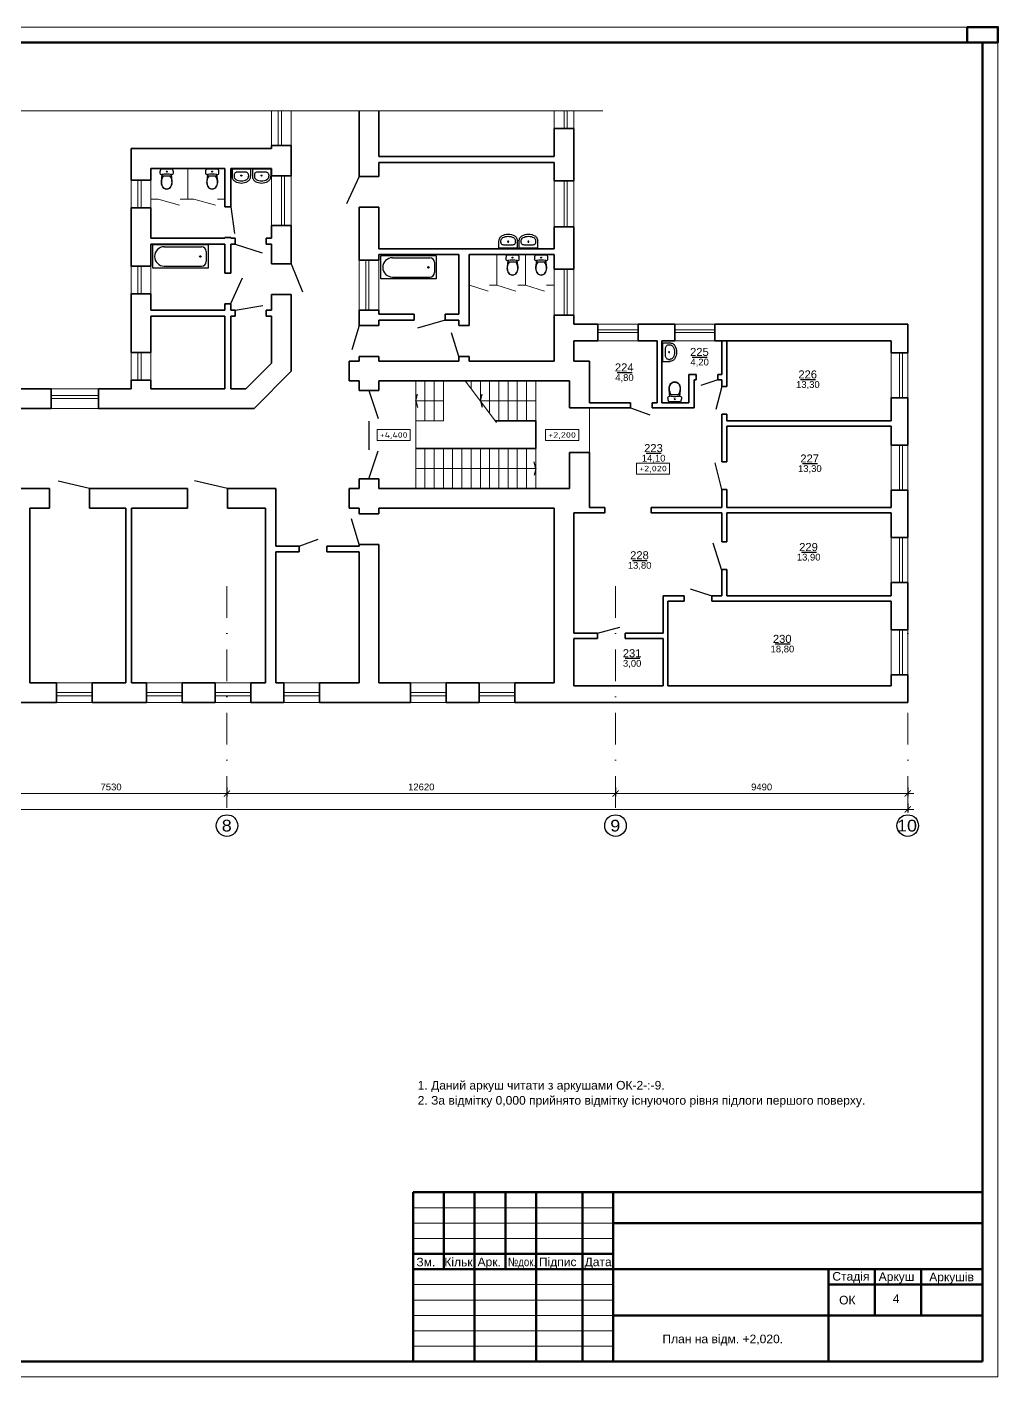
# Model space of a CAD drawing. Header units: millimetres. Extents: x 752233 to 2620908, y -654617 to -58944.
# Drawn here: x 1273460 to 1304997, y -270795 to -226943 of the extents above; entities that cross this region are included whole.
import ezdxf
from ezdxf.enums import TextEntityAlignment as Align

# ---------------------------------------------------------------- set-up
doc = ezdxf.new("R2010")
doc.units = ezdxf.units.MM
doc.header["$LTSCALE"] = 90
doc.linetypes.add('DASHDOT', pattern=[25.4, 12.7, -6.35, 0, -6.35])
doc.linetypes.add('Wipeout_Contour', pattern=[1000000.0, 0, -1000000.0])
doc.layers.get('0').update_dxf_attribs({"lineweight": 15})
doc.layers.get('DefPoints').update_dxf_attribs({"color": 255, "lineweight": 9})
doc.layers.add('Shutters', color=7, linetype='Continuous')
doc.styles.add('style2', font='ARIAL.TTF')
doc.styles.add('txt200', font='txt.shx', dxfattribs={"width": 0.9, "height": 200})
doc.dimstyles.new('ARKO_TICK_EXTLINES', dxfattribs={"dimscale": 100, "dimtxt": 2.2, "dimasz": 2, "dimexe": 1, "dimexo": 1, "dimgap": 1, "dimtad": 1, "dimdec": 0, "dimzin": 0, "dimtxsty": 'style2', "dimblk": 'ARCHTICK', "dimcen": 2, "dimdle": 2, "dimclrd": 5, "dimadec": 0, "dimazin": 0, "dimtfac": 1, "dimtdec": 0, "dimtix": 1, "dimtmove": 0, "dimatfit": 0, "dimfxl": 0, "dimtolj": 1, "dimtzin": 0, "dimlwd": 20, "dimarcsym": 0})

# ---------------------------------------------------------------- blocks, each defined once
blk = doc.blocks.new('A$C0C1168F7')
at = {"color": 254, "linetype": 'Wipeout_Contour', "ltscale": 5960.404581}
blk.add_wipeout([(0, 450), (0, 221), (3, 187), (11, 155), (26, 124), (44, 97), (68, 73), (95, 54), (160, 24), (229, 6), (300, 0), (371, 6), (440, 24), (505, 54), (532, 73), (556, 97), (574, 124), (589, 155), (597, 187), (600, 221), (600, 450)], dxfattribs=at).dxf.layer = 'Shutters'
at = {"layer": 'Shutters', "color": 133, "linetype": 'Continuous'}
for p, q in [((0, 450), (0, 221)), ((600, 450), (0, 450)), ((600, 450), (600, 221)), ((65, 267), (65, 221)), ((181, 358), (181, 358)), ((419, 358), (181, 358)), ((535, 267), (535, 221))]:
    blk.add_line(p, q, dxfattribs=at)
for points in [[(0, 221), (2, 196), (6, 171), (14, 147), (25, 124), (39, 103), (56, 84), (74, 68), (95, 54)], [(181, 358), (159, 356), (137, 351), (117, 342), (99, 331), (85, 317), (74, 302), (67, 284), (65, 267)], [(65, 221), (66, 205), (69, 189), (74, 173), (82, 159), (90, 146), (101, 134), (113, 123), (126, 114)], [(95, 54), (143, 31), (194, 14), (247, 3), (300, 0), (353, 3), (406, 14), (457, 31), (505, 54)], [(126, 114), (167, 94), (210, 80), (255, 71), (300, 68), (345, 71), (390, 80), (433, 94), (474, 114)], [(535, 267), (533, 284), (526, 302), (515, 317), (501, 331), (483, 342), (463, 351), (441, 356), (419, 358)], [(474, 114), (487, 123), (499, 134), (510, 146), (518, 159), (526, 173), (531, 189), (534, 205), (535, 221)], [(505, 54), (526, 68), (544, 84), (561, 103), (575, 124), (586, 147), (594, 171), (598, 196), (600, 221)]]:
    blk.add_lwpolyline(points, dxfattribs=at)
blk.add_circle((300, 243), 17.5, dxfattribs=at)
blk = doc.blocks.new('A$C5F3917FC')
at = {"color": 254, "linetype": 'Wipeout_Contour', "ltscale": 14728.445072}
blk.add_wipeout([(31, 650), (18, 619), (8, 587), (2, 554), (0, 520), (5, 498), (20, 479), (40, 469), (64, 469), (102, 475), (141, 480), (181, 483), (220, 484), (259, 483), (299, 480), (338, 475), (376, 469), (400, 469), (420, 479), (435, 498), (440, 520), (438, 554), (432, 587), (422, 619), (409, 650)], dxfattribs=at).dxf.layer = 'Shutters'
at = {"color": 254, "linetype": 'Wipeout_Contour', "ltscale": 9083.641401}
blk.add_wipeout([(98, 419), (342, 419), (363, 381), (380, 341), (392, 300), (399, 257), (376, 469), (338, 475), (299, 480), (259, 483), (220, 484), (181, 483), (141, 480), (102, 475), (64, 469), (41, 257), (48, 300), (60, 341), (77, 381)], dxfattribs=at).dxf.layer = 'Shutters'
at = {"layer": 'Shutters', "color": 133, "linetype": 'Continuous'}
blk.add_line((409, 650), (31, 650), dxfattribs=at)
at = {"color": 254, "linetype": 'Wipeout_Contour', "ltscale": 8188.801298}
blk.add_wipeout([(343, 54), (369, 92), (386, 132), (396, 173), (400, 215), (399, 257), (392, 301), (379, 344), (361, 385), (337, 427), (103, 427), (79, 385), (61, 344), (48, 301), (41, 257), (39, 215), (44, 173), (54, 132), (71, 92), (97, 54), (132, 25), (174, 6), (220, 0), (266, 6), (308, 25)], dxfattribs=at).dxf.layer = 'Shutters'
at = {"layer": 'Shutters', "color": 133, "linetype": 'Continuous'}
for p, q in [((2, 554), (0, 520)), ((0, 520), (5, 498)), ((8, 587), (2, 554)), ((5, 498), (20, 479)), ((18, 619), (8, 587)), ((31, 650), (18, 619)), ((20, 479), (40, 469)), ((40, 469), (64, 469)), ((64, 469), (41, 257)), ((399, 257), (376, 469)), ((376, 469), (400, 469)), ((400, 469), (420, 479)), ((422, 619), (409, 650)), ((420, 479), (435, 498)), ((432, 587), (422, 619)), ((438, 554), (432, 587)), ((435, 498), (440, 520)), ((440, 520), (438, 554)), ((41, 257), (39, 215)), ((39, 215), (44, 173)), ((48, 300), (41, 257)), ((44, 173), (54, 132)), ((49, 256), (47, 215)), ((47, 215), (52, 174)), ((60, 341), (48, 300)), ((56, 299), (49, 256)), ((52, 174), (62, 134)), ((54, 132), (70, 92)), ((68, 341), (56, 299)), ((77, 381), (60, 341)), ((62, 134), (78, 96)), ((86, 381), (68, 341)), ((70, 92), (97, 54)), ((98, 419), (77, 381)), ((78, 96), (102, 60)), ((107, 419), (86, 381)), ((97, 54), (132, 25)), ((342, 419), (98, 419)), ((102, 60), (136, 32)), ((132, 25), (174, 6)), ((136, 32), (176, 14)), ((174, 6), (220, 0)), ((176, 14), (220, 8)), ((220, 8), (264, 14)), ((220, 0), (266, 6)), ((264, 14), (304, 32)), ((266, 6), (308, 25)), ((304, 32), (338, 60)), ((308, 25), (343, 54)), ((354, 381), (333, 419)), ((338, 60), (362, 96)), ((363, 381), (342, 419)), ((343, 54), (370, 92)), ((371, 341), (354, 381)), ((362, 96), (378, 134)), ((380, 341), (363, 381)), ((370, 92), (386, 132)), ((384, 299), (371, 341)), ((378, 134), (388, 174)), ((392, 300), (380, 341)), ((391, 256), (384, 299)), ((386, 132), (396, 173)), ((388, 174), (393, 215)), ((393, 215), (391, 256)), ((399, 257), (392, 300)), ((396, 173), (401, 215)), ((401, 215), (399, 257))]:
    blk.add_line(p, q, dxfattribs=at)
blk.add_lwpolyline([(376, 469), (338, 475), (299, 480), (259, 483), (220, 484), (181, 483), (141, 480), (102, 475), (64, 469)], dxfattribs=at)
blk.add_circle((220, 567), 15, dxfattribs=at)
blk = doc.blocks.new('A$C003F1A73')
at = {"color": 254, "linetype": 'Wipeout_Contour', "ltscale": 4500.361208}
blk.add_wipeout([(0, 0), (1800, 0), (1800, 750), (0, 750)], dxfattribs=at).dxf.layer = 'Shutters'
at = {"layer": 'Shutters', "color": 133, "linetype": 'Continuous'}
for p, q in [((0, 0), (0, 750)), ((0, 750), (1800, 750)), ((60, 210), (60, 540)), ((1425, 690), (210, 690)), ((1800, 750), (1800, 0)), ((1425, 60), (210, 60)), ((0, 0), (1800, 0))]:
    blk.add_line(p, q, dxfattribs=at)
blk.add_circle((256, 375), 25, dxfattribs=at)
for centre, radius, start, end in [((210, 540), 150, 90, 180), ((1425, 375), 315, 270, 90), ((210, 210), 150, 180, 270)]:
    blk.add_arc(centre, radius, start, end, dxfattribs=at)
blk = doc.blocks.new('OTMET_P')
at = {"color": 0, "linetype": 'ByBlock'}
blk.add_lwpolyline([(-6, -2), (-6, 2), (6, 2), (6, -2)], close=True, dxfattribs=at)
at = {"color": 0, "linetype": 'ByBlock', "style": 'txt200', "width": 1.071429}
blk.add_attdef('OTMET', text='', height=2, dxfattribs=at).set_placement((-5, -1), (5, -1), align=Align.FIT)
blk = doc.blocks.new('_ArchTick')
at = {"color": 0, "linetype": 'ByBlock', "const_width": 0.15}
blk.add_lwpolyline([(-0.5, -0.5), (0.5, 0.5)], dxfattribs=at)
blk = doc.blocks.new('*D36')
at = {"color": 5, "lineweight": 20}
blk.add_line((1224705, -252361), (1302265, -252361), dxfattribs=at)
at = {"color": 0, "lineweight": -2}
for p, q in [((1224905, -252161), (1224905, -252461)), ((1302065, -252161), (1302065, -252461))]:
    blk.add_line(p, q, dxfattribs=at)
at = {"layer": 'DefPoints', "color": 0, "lineweight": 15}
for p in [(1224905, -249223), (1302065, -249223), (1302065, -252361)]:
    blk.add_point(p, dxfattribs=at)
at = {"color": 5, "lineweight": 20, "xscale": 200, "yscale": 200, "zscale": 200, "rotation": 180}
blk.add_blockref('_ArchTick', (1224905, -252361), dxfattribs=at)
at = {"color": 5, "lineweight": 20, "xscale": 200, "yscale": 200, "zscale": 200}
blk.add_blockref('_ArchTick', (1302065, -252361), dxfattribs=at)
at = {"color": 0, "lineweight": 15, "insert": (1263485, -252149), "char_height": 220, "attachment_point": 5, "style": 'style2'}
blk.add_mtext('\\A1;77160', dxfattribs=at)
blk = doc.blocks.new('*D42')
at = {"color": 0, "lineweight": -2}
for p, q in [((1292575, -251642), (1292575, -251942)), ((1302065, -251642), (1302065, -251942))]:
    blk.add_line(p, q, dxfattribs=at)
at = {"color": 5, "lineweight": 20}
blk.add_line((1302265, -251842), (1292375, -251842), dxfattribs=at)
at = {"layer": 'DefPoints', "color": 0, "lineweight": 15}
for p in [(1292575, -250079), (1302065, -250079), (1292575, -251842)]:
    blk.add_point(p, dxfattribs=at)
at = {"color": 5, "lineweight": 20, "xscale": 200, "yscale": 200, "zscale": 200, "rotation": 180}
blk.add_blockref('_ArchTick', (1292575, -251842), dxfattribs=at)
at = {"color": 5, "lineweight": 20, "xscale": 200, "yscale": 200, "zscale": 200}
blk.add_blockref('_ArchTick', (1302065, -251842), dxfattribs=at)
at = {"color": 0, "lineweight": 15, "insert": (1297320, -251630), "char_height": 220, "attachment_point": 5, "style": 'style2'}
blk.add_mtext('\\A1;9490', dxfattribs=at)
blk = doc.blocks.new('*D43')
at = {"color": 0, "lineweight": -2}
for p, q in [((1279955, -251642), (1279955, -251942)), ((1292575, -251642), (1292575, -251942))]:
    blk.add_line(p, q, dxfattribs=at)
at = {"color": 5, "lineweight": 20}
blk.add_line((1292775, -251842), (1279755, -251842), dxfattribs=at)
at = {"layer": 'DefPoints', "color": 0, "lineweight": 15}
for p in [(1279955, -250364), (1292575, -250079), (1279955, -251842)]:
    blk.add_point(p, dxfattribs=at)
at = {"color": 5, "lineweight": 20, "xscale": 200, "yscale": 200, "zscale": 200, "rotation": 180}
blk.add_blockref('_ArchTick', (1279955, -251842), dxfattribs=at)
at = {"color": 5, "lineweight": 20, "xscale": 200, "yscale": 200, "zscale": 200}
blk.add_blockref('_ArchTick', (1292575, -251842), dxfattribs=at)
at = {"color": 0, "lineweight": 15, "insert": (1286265, -251630), "char_height": 220, "attachment_point": 5, "style": 'style2'}
blk.add_mtext('\\A1;12620', dxfattribs=at)
blk = doc.blocks.new('*D44')
at = {"color": 0, "lineweight": -2}
for p, q in [((1272425, -251642), (1272425, -251942)), ((1279955, -251642), (1279955, -251942))]:
    blk.add_line(p, q, dxfattribs=at)
at = {"color": 5, "lineweight": 20}
blk.add_line((1280155, -251842), (1272225, -251842), dxfattribs=at)
at = {"layer": 'DefPoints', "color": 0, "lineweight": 15}
for p in [(1272425, -250364), (1279955, -250364), (1272425, -251842)]:
    blk.add_point(p, dxfattribs=at)
at = {"color": 5, "lineweight": 20, "xscale": 200, "yscale": 200, "zscale": 200, "rotation": 180}
blk.add_blockref('_ArchTick', (1272425, -251842), dxfattribs=at)
at = {"color": 5, "lineweight": 20, "xscale": 200, "yscale": 200, "zscale": 200}
blk.add_blockref('_ArchTick', (1279955, -251842), dxfattribs=at)
at = {"color": 0, "lineweight": 15, "insert": (1276190, -251630), "char_height": 220, "attachment_point": 5, "style": 'style2'}
blk.add_mtext('\\A1;7530', dxfattribs=at)

msp = doc.modelspace()

# ---------------------------------------------------------------- linework, layer by layer
at = {"color": 250, "linetype": 'ByBlock', "ltscale": 4}
for p, q in [((1304996.5, -226943.4), (1218641.2, -226943.4)), ((1304996.5, -270794.7), (1304996.5, -226943.4)), ((1218641.2, -270794.7), (1304996.5, -270794.7))]:
    msp.add_line(p, q, dxfattribs=at)
at = {"color": 7, "lineweight": 50}
for p, q in [((1220641.2, -227443.4), (1304496.5, -227443.4)), ((1304496.5, -270294.7), (1304496.5, -227443.4)), ((1304496.5, -264794.7), (1285996.5, -264794.7)), ((1285996.5, -264794.7), (1304496.5, -264794.7)), ((1285996.5, -264794.7), (1285996.5, -270294.7)), ((1304496.5, -264794.7), (1285996.5, -264794.7)), ((1285996.5, -264794.7), (1285996.5, -270294.7)), ((1286996.5, -264794.7), (1286996.5, -267294.7)), ((1287996.5, -264794.7), (1287996.5, -270294.7)), ((1288996.5, -264794.7), (1288996.5, -267294.7)), ((1289996.5, -264794.7), (1289996.5, -270294.7)), ((1291496.5, -264794.7), (1291496.5, -270294.7)), ((1292496.5, -264794.7), (1292496.5, -270294.7)), ((1292496.5, -265794.7), (1304496.5, -265794.7)), ((1285996.5, -266794.7), (1292496.5, -266794.7)), ((1285996.5, -267294.7), (1304496.5, -267294.7)), ((1299496.5, -267294.7), (1299496.5, -270294.7)), ((1300996.5, -267294.7), (1300996.5, -268794.7)), ((1302496.5, -267294.7), (1302496.5, -268794.7)), ((1299496.5, -267794.7), (1304496.5, -267794.7)), ((1292496.5, -268794.7), (1304496.5, -268794.7)), ((1219441.2, -270294.7), (1304496.5, -270294.7))]:
    msp.add_line(p, q, dxfattribs=at)
at = {"color": 250, "lineweight": 15}
for p, q in [((1260851.1, -229667.3), (1292156.9, -229667.3)), ((1281404.6, -229667.3), (1281404.6, -230795.1)), ((1281622.2, -229667.3), (1281622.2, -230795.1)), ((1281724.6, -229667.3), (1281724.6, -230795.1)), ((1282044.6, -229667.3), (1282044.6, -230795.1)), ((1290584.6, -229667.3), (1290584.6, -230235.1)), ((1290904.6, -229667.3), (1290904.6, -230235.1)), ((1291006.9, -229667.3), (1291006.9, -230235.1)), ((1291224.6, -229667.3), (1291224.6, -230235.1)), ((1278684.6, -231535.1), (1278684.6, -232539.1)), ((1276844.6, -231915.1), (1276844.6, -232815.1)), ((1277062.2, -231915.1), (1277062.2, -232815.1)), ((1277164.6, -231915.1), (1277164.6, -232815.1)), ((1277484.6, -231915.1), (1277484.6, -232815.1)), ((1281404.6, -231775.1), (1281404.6, -233395.1)), ((1281724.6, -231775.1), (1281724.6, -233395.1)), ((1281826.9, -231775.1), (1281826.9, -233395.1)), ((1282044.6, -231775.1), (1282044.6, -233395.1)), ((1290584.6, -231935.1), (1290584.6, -233435.1)), ((1290904.6, -231935.1), (1290904.6, -233435.1)), ((1291006.9, -231935.1), (1291006.9, -233435.1)), ((1291224.6, -231935.1), (1291224.6, -233435.1)), ((1277484.6, -232539.1), (1277717.3, -232539.1)), ((1277717.3, -232539.1), (1278417.8, -232726.8)), ((1278437.8, -232539.1), (1278879.3, -232539.1)), ((1278879.3, -232539.1), (1279579.8, -232726.8)), ((1279651.8, -232539.1), (1279884.6, -232539.1)), ((1284244.6, -234522), (1284244.6, -236142)), ((1284462.2, -234522), (1284462.2, -236142)), ((1284564.6, -234522), (1284564.6, -236142)), ((1284884.6, -234522), (1284884.6, -236142)), ((1276844.6, -234715.1), (1276844.6, -235615.1)), ((1277062.2, -234715.1), (1277062.2, -235615.1)), ((1277164.6, -234715.1), (1277164.6, -235615.1)), ((1277484.6, -234715.1), (1277484.6, -235615.1)), ((1290584.6, -234805.1), (1290584.6, -236305.1)), ((1290904.6, -234805.1), (1290904.6, -236305.1)), ((1291006.9, -234805.1), (1291006.9, -236305.1)), ((1291224.6, -234805.1), (1291224.6, -236305.1)), ((1287827.4, -235331.5), (1288437.5, -235519.2)), ((1288476.6, -235331.5), (1288709.4, -235331.5)), ((1288724.5, -235331.5), (1289334.6, -235519.2)), ((1289406.6, -235331.5), (1289639.4, -235331.5)), ((1289654.5, -235331.5), (1290264.6, -235519.2)), ((1290336.7, -235331.5), (1290569.4, -235331.5)), ((1292004.6, -236595.1), (1293304.6, -236595.1)), ((1292004.6, -236776.9), (1293304.6, -236776.9)), ((1294504.6, -236595.1), (1295804.6, -236595.1)), ((1294504.6, -236776.9), (1295804.6, -236776.9)), ((1292004.6, -236865.1), (1293304.6, -236865.1)), ((1292004.6, -237135.1), (1293304.6, -237135.1)), ((1294504.6, -236865.1), (1295804.6, -236865.1)), ((1294504.6, -237135.1), (1295804.6, -237135.1)), ((1276844.6, -237515.1), (1276844.6, -238415.1)), ((1277062.2, -237515.1), (1277062.2, -238415.1)), ((1277164.6, -237515.1), (1277164.6, -238415.1)), ((1277484.6, -237515.1), (1277484.6, -238415.1)), ((1301524.6, -237525.1), (1301524.6, -238985.1)), ((1301794.6, -237525.1), (1301794.6, -238985.1)), ((1301896.9, -237525.1), (1301896.9, -238985.1)), ((1302064.6, -237525.1), (1302064.6, -238985.1)), ((1287692.8, -238435.1), (1288713, -239791.2)), ((1275784.6, -238695.1), (1274244.6, -238695.1)), ((1275784.6, -238912.8), (1274244.6, -238912.8)), ((1275784.6, -239015.1), (1274244.6, -239015.1)), ((1275784.6, -239335.1), (1274244.6, -239335.1)), ((1286984.6, -239085.1), (1286084.6, -239085.1)), ((1289984.6, -239085.1), (1288181.8, -239085.1)), ((1291724.6, -239316.6), (1291724.6, -240766.6)), ((1301524.6, -240525.1), (1301524.6, -241985.1)), ((1301794.6, -240525.1), (1301794.6, -241985.1)), ((1301896.9, -240525.1), (1301896.9, -241985.1)), ((1302064.6, -240525.1), (1302064.6, -241985.1)), ((1286084.6, -241285.1), (1289984.6, -241285.1)), ((1301524.6, -243525.1), (1301524.6, -244985.1)), ((1301794.6, -243525.1), (1301794.6, -244985.1)), ((1301896.9, -243525.1), (1301896.9, -244985.1)), ((1302064.6, -243525.1), (1302064.6, -244985.1)), ((1301524.6, -246525.1), (1301524.6, -247985.1)), ((1301794.6, -246525.1), (1301794.6, -247985.1)), ((1301896.9, -246525.1), (1301896.9, -247985.1)), ((1302064.6, -246525.1), (1302064.6, -247985.1)), ((1274421.1, -248245.1), (1275581.1, -248245.1)), ((1274421.1, -248565.1), (1275581.1, -248565.1)), ((1277341.1, -248245.1), (1278501.1, -248245.1)), ((1277341.1, -248565.1), (1278501.1, -248565.1)), ((1279571.1, -248245.1), (1280731.1, -248245.1)), ((1279571.1, -248565.1), (1280731.1, -248565.1)), ((1281801.1, -248245.1), (1282961.1, -248245.1)), ((1281801.1, -248565.1), (1282961.1, -248565.1)), ((1285911.1, -248245.1), (1287071.1, -248245.1)), ((1285911.1, -248565.1), (1287071.1, -248565.1)), ((1288141.1, -248245.1), (1289301.1, -248245.1)), ((1288141.1, -248565.1), (1289301.1, -248565.1)), ((1274421.1, -248667.4), (1275581.1, -248667.4)), ((1274421.1, -248885.1), (1275581.1, -248885.1)), ((1277341.1, -248667.4), (1278501.1, -248667.4)), ((1277341.1, -248885.1), (1278501.1, -248885.1)), ((1279571.1, -248667.4), (1280731.1, -248667.4)), ((1279571.1, -248885.1), (1280731.1, -248885.1)), ((1281801.1, -248667.4), (1282961.1, -248667.4)), ((1281801.1, -248885.1), (1282961.1, -248885.1)), ((1285911.1, -248667.4), (1287071.1, -248667.4)), ((1285911.1, -248885.1), (1287071.1, -248885.1)), ((1288141.1, -248667.4), (1289301.1, -248667.4)), ((1288141.1, -248885.1), (1289301.1, -248885.1))]:
    msp.add_line(p, q, dxfattribs=at)
at = {"color": 250, "lineweight": 35}
for p, q in [((1284244.6, -231795.1), (1284244.6, -229667.3)), ((1284884.6, -231155.1), (1284884.6, -229667.3)), ((1290584.6, -231155.1), (1290584.6, -230235.1)), ((1290584.6, -230235.1), (1291224.6, -230235.1)), ((1291224.6, -231935.1), (1291224.6, -230235.1)), ((1276844.6, -231915.1), (1276844.6, -230895.1)), ((1276844.6, -230895.1), (1281404.6, -230895.1)), ((1281404.6, -230895.1), (1281404.6, -230795.1)), ((1282044.6, -230795.1), (1281404.6, -230795.1)), ((1282044.6, -231775.1), (1282044.6, -230795.1)), ((1277484.6, -231535.1), (1279884.6, -231535.1)), ((1277484.6, -231915.1), (1277484.6, -231535.1)), ((1279884.6, -232783.1), (1279884.6, -231535.1)), ((1280074.6, -231535.1), (1281404.6, -231535.1)), ((1280074.6, -232783.1), (1280074.6, -231535.1)), ((1281404.6, -231775.1), (1281404.6, -231535.1)), ((1284884.6, -231155.1), (1290584.6, -231155.1)), ((1284884.6, -231795.1), (1284884.6, -231345.1)), ((1284884.6, -231345.1), (1290584.6, -231345.1)), ((1290584.6, -231935.1), (1290584.6, -231345.1)), ((1277484.6, -231915.1), (1276844.6, -231915.1)), ((1282044.6, -231775.1), (1281404.6, -231775.1)), ((1284884.6, -231795.1), (1284244.6, -231795.1)), ((1290584.6, -231935.1), (1291224.6, -231935.1)), ((1276844.6, -234715.1), (1276844.6, -232815.1)), ((1277484.6, -232815.1), (1276844.6, -232815.1)), ((1277484.6, -233804.7), (1277484.6, -232815.1)), ((1280074.6, -232783.1), (1279884.6, -232783.1)), ((1284244.6, -234522), (1284244.6, -232795.1)), ((1284884.6, -232795.1), (1284244.6, -232795.1)), ((1284884.6, -234145.1), (1284884.6, -232795.1)), ((1281404.6, -233804.7), (1281404.6, -233395.1)), ((1282044.6, -233395.1), (1281404.6, -233395.1)), ((1282044.6, -234635.1), (1282044.6, -233395.1)), ((1290584.6, -234145.1), (1290584.6, -233435.1)), ((1290584.6, -233435.1), (1291224.6, -233435.1)), ((1291224.6, -234805.1), (1291224.6, -233435.1)), ((1277484.6, -233804.7), (1279884.6, -233804.7)), ((1277484.6, -233994.7), (1279884.6, -233994.7)), ((1277484.6, -234715.1), (1277484.6, -233994.7)), ((1279884.6, -233804.7), (1279884.6, -233783.1)), ((1280074.6, -233783.1), (1279884.6, -233783.1)), ((1279884.6, -234935.9), (1279884.6, -233994.7)), ((1280074.6, -233804.7), (1280074.6, -233783.1)), ((1280074.6, -233804.7), (1280224.2, -233804.7)), ((1280074.6, -233994.7), (1280224.2, -233994.7)), ((1280074.6, -234935.9), (1280074.6, -233994.7)), ((1280224.2, -233804.7), (1280224.2, -233994.7)), ((1281224.2, -233804.7), (1281404.6, -233804.7)), ((1281224.2, -233804.7), (1281224.2, -233994.7)), ((1281224.2, -233994.7), (1281404.6, -233994.7)), ((1281404.6, -234635.1), (1281404.6, -233994.7)), ((1284884.6, -234145.1), (1290584.6, -234145.1)), ((1284884.6, -234522), (1284244.6, -234522)), ((1284884.6, -234335.1), (1287484.6, -234335.1)), ((1284884.6, -234522), (1284884.6, -234335.1)), ((1287484.6, -236275.1), (1287484.6, -234335.1)), ((1287824.6, -234335.1), (1290584.6, -234335.1)), ((1287824.6, -236643.4), (1287824.6, -234335.1)), ((1290584.6, -234805.1), (1290584.6, -234335.1)), ((1277484.6, -234715.1), (1276844.6, -234715.1)), ((1280074.6, -234935.9), (1279884.6, -234935.9)), ((1282044.6, -234635.1), (1281404.6, -234635.1)), ((1290584.6, -234805.1), (1291224.6, -234805.1)), ((1276844.6, -237515.1), (1276844.6, -235615.1)), ((1277484.6, -235615.1), (1276844.6, -235615.1)), ((1277484.6, -236144.7), (1277484.6, -235615.1)), ((1281404.6, -236144.7), (1281404.6, -235635.1)), ((1282044.6, -235635.1), (1281404.6, -235635.1)), ((1282044.6, -238127.4), (1282044.6, -235635.1)), ((1277484.6, -236144.7), (1279884.6, -236144.7)), ((1277484.6, -236334.7), (1279884.6, -236334.7)), ((1277484.6, -237515.1), (1277484.6, -236334.7)), ((1279884.6, -236144.7), (1279884.6, -235935.9)), ((1280074.6, -235935.9), (1279884.6, -235935.9)), ((1279884.6, -238695.1), (1279884.6, -236334.7)), ((1280074.6, -236144.7), (1280074.6, -235935.9)), ((1280074.6, -236144.7), (1280224.2, -236144.7)), ((1280074.6, -236334.7), (1280224.2, -236334.7)), ((1280074.6, -238695.1), (1280074.6, -236334.7)), ((1280224.2, -236144.7), (1280224.2, -236334.7)), ((1281224.2, -236144.7), (1281404.6, -236144.7)), ((1281224.2, -236144.7), (1281224.2, -236334.7)), ((1281224.2, -236334.7), (1281404.6, -236334.7)), ((1281404.6, -237862.3), (1281404.6, -236334.7)), ((1284244.6, -236643.4), (1284244.6, -236142)), ((1284884.6, -236142), (1284244.6, -236142)), ((1284884.6, -236275.1), (1284884.6, -236142)), ((1284884.6, -236275.1), (1286039.1, -236275.1)), ((1286039.1, -236275.1), (1286039.1, -236465.1)), ((1287039.1, -236275.1), (1287484.6, -236275.1)), ((1287039.1, -236275.1), (1287039.1, -236465.1)), ((1290584.6, -237795.1), (1290584.6, -236305.1)), ((1290584.6, -236305.1), (1291224.6, -236305.1)), ((1291224.6, -236595.1), (1291224.6, -236305.1)), ((1284884.6, -236643.4), (1284244.6, -236643.4)), ((1284884.6, -236465.1), (1286039.1, -236465.1)), ((1284884.6, -236643.4), (1284884.6, -236465.1)), ((1287039.1, -236465.1), (1287484.6, -236465.1)), ((1287484.6, -236643.4), (1287484.6, -236465.1)), ((1287824.6, -236643.4), (1287484.6, -236643.4)), ((1292004.6, -236595.1), (1291224.6, -236595.1)), ((1292004.6, -237135.1), (1292004.6, -236595.1)), ((1294504.6, -236595.1), (1293304.6, -236595.1)), ((1293304.6, -237135.1), (1293304.6, -236595.1)), ((1294504.6, -237135.1), (1294504.6, -236595.1)), ((1302064.6, -236595.1), (1295804.6, -236595.1)), ((1295804.6, -237135.1), (1295804.6, -236595.1)), ((1302064.6, -237525.1), (1302064.6, -236595.1)), ((1292004.6, -237135.1), (1291224.6, -237135.1)), ((1291224.6, -237795.1), (1291224.6, -237135.1)), ((1293924.6, -237135.1), (1293304.6, -237135.1)), ((1293924.6, -239146.6), (1293924.6, -237135.1)), ((1294074.6, -239146.6), (1294074.6, -237135.1)), ((1294504.6, -237135.1), (1294074.6, -237135.1)), ((1301524.6, -237135.1), (1295804.6, -237135.1)), ((1296024.6, -238235.1), (1296024.6, -237135.1)), ((1296194.6, -238624.9), (1296194.6, -237135.1)), ((1301524.6, -237525.1), (1301524.6, -237135.1)), ((1277484.6, -237515.1), (1276844.6, -237515.1)), ((1284244.6, -237795.1), (1284244.6, -237643.4)), ((1284884.6, -237643.4), (1284244.6, -237643.4)), ((1284884.6, -237795.1), (1284884.6, -237643.4)), ((1287484.6, -237795.1), (1287484.6, -237643.4)), ((1287824.6, -237643.4), (1287484.6, -237643.4)), ((1287824.6, -237795.1), (1287824.6, -237643.4)), ((1302064.6, -237525.1), (1301524.6, -237525.1)), ((1280571.8, -238695.1), (1281404.6, -237862.3)), ((1283924.6, -238435.1), (1283924.6, -237795.1)), ((1284244.6, -237795.1), (1283924.6, -237795.1)), ((1287484.6, -237795.1), (1284884.6, -237795.1)), ((1290584.6, -237795.1), (1287824.6, -237795.1)), ((1291724.6, -237795.1), (1291224.6, -237795.1)), ((1291724.6, -239146.6), (1291724.6, -237795.1)), ((1276844.6, -238695.1), (1276844.6, -238415.1)), ((1277484.6, -238415.1), (1276844.6, -238415.1)), ((1277484.6, -238695.1), (1277484.6, -238415.1)), ((1280836.9, -239335.1), (1282044.6, -238127.4)), ((1284244.6, -238435.1), (1283924.6, -238435.1)), ((1284244.6, -238755.1), (1284244.6, -238435.1)), ((1284884.6, -238755.1), (1284884.6, -238435.1)), ((1291084.6, -238435.1), (1284884.6, -238435.1)), ((1291084.6, -239316.6), (1291084.6, -238435.1)), ((1294954.6, -239146.6), (1294954.6, -238235.1)), ((1295194.6, -238235.1), (1294954.6, -238235.1)), ((1295124.6, -239316.6), (1295124.6, -238405.1)), ((1295194.6, -238405.1), (1295124.6, -238405.1)), ((1295194.6, -238405.1), (1295194.6, -238235.1)), ((1296024.6, -238235.1), (1295894.6, -238235.1)), ((1295894.6, -238405.1), (1295894.6, -238235.1)), ((1296024.6, -238405.1), (1295894.6, -238405.1)), ((1296024.6, -238624.9), (1296024.6, -238405.1)), ((1274244.6, -238695.1), (1273044.6, -238695.1)), ((1274244.6, -239335.1), (1274244.6, -238695.1)), ((1276844.6, -238695.1), (1275784.6, -238695.1)), ((1275784.6, -239335.1), (1275784.6, -238695.1)), ((1279884.6, -238695.1), (1277484.6, -238695.1)), ((1280571.8, -238695.1), (1280074.6, -238695.1)), ((1284884.6, -238755.1), (1284244.6, -238755.1)), ((1296024.6, -238624.9), (1296194.6, -238624.9)), ((1301524.6, -239735.1), (1301524.6, -238985.1)), ((1302064.6, -238985.1), (1301524.6, -238985.1)), ((1302064.6, -240525.1), (1302064.6, -238985.1)), ((1274244.6, -239335.1), (1273044.6, -239335.1)), ((1280836.9, -239335.1), (1275784.6, -239335.1)), ((1291084.6, -239316.6), (1291724.6, -239316.6)), ((1293063.2, -239146.6), (1291724.6, -239146.6)), ((1293063.2, -239316.6), (1291724.6, -239316.6)), ((1293063.2, -239316.6), (1293063.2, -239146.6)), ((1293924.6, -239146.6), (1293763.2, -239146.6)), ((1293763.2, -239316.6), (1293763.2, -239146.6)), ((1295124.6, -239316.6), (1293763.2, -239316.6)), ((1294954.6, -239146.6), (1294074.6, -239146.6)), ((1288670.8, -239735.1), (1289984.6, -239735.1)), ((1289984.6, -239735.1), (1289984.6, -240635.1)), ((1296024.6, -241071.5), (1296024.6, -239524.9)), ((1296024.6, -239524.9), (1296194.6, -239524.9)), ((1296194.6, -239735.1), (1296194.6, -239524.9)), ((1301524.6, -239735.1), (1296194.6, -239735.1)), ((1296194.6, -241071.5), (1296194.6, -239905.1)), ((1301524.6, -239905.1), (1296194.6, -239905.1)), ((1301524.6, -240525.1), (1301524.6, -239905.1)), ((1286084.6, -240635.1), (1289984.6, -240635.1)), ((1302064.6, -240525.1), (1301524.6, -240525.1)), ((1291084.6, -241935.1), (1291084.6, -240766.6)), ((1291084.6, -240766.6), (1291724.6, -240766.6)), ((1291724.6, -242555.1), (1291724.6, -240766.6)), ((1296024.6, -241071.5), (1296194.6, -241071.5)), ((1284884.6, -241615.1), (1284244.6, -241615.1)), ((1284244.6, -241935.1), (1284244.6, -241615.1)), ((1284884.6, -241935.1), (1284884.6, -241615.1)), ((1274190.8, -241935.1), (1270614.6, -241935.1)), ((1274190.8, -241935.1), (1274190.8, -242575.1)), ((1278676.8, -241935.1), (1275490.8, -241935.1)), ((1275490.8, -241935.1), (1275490.8, -242575.1)), ((1278676.8, -241935.1), (1278676.8, -242575.1)), ((1281544.6, -241935.1), (1279976.8, -241935.1)), ((1279976.8, -241935.1), (1279976.8, -242575.1)), ((1281544.6, -243805.1), (1281544.6, -241935.1)), ((1284244.6, -241935.1), (1283924.6, -241935.1)), ((1283924.6, -242575.1), (1283924.6, -241935.1)), ((1291084.6, -241935.1), (1284884.6, -241935.1)), ((1296024.6, -242555.1), (1296024.6, -241971.5)), ((1296024.6, -241971.5), (1296194.6, -241971.5)), ((1296194.6, -242555.1), (1296194.6, -241971.5)), ((1301524.6, -242555.1), (1301524.6, -241985.1)), ((1302064.6, -241985.1), (1301524.6, -241985.1)), ((1302064.6, -243525.1), (1302064.6, -241985.1)), ((1274190.8, -242575.1), (1273554.6, -242575.1)), ((1273554.6, -248245.1), (1273554.6, -242575.1)), ((1276664.6, -242575.1), (1275490.8, -242575.1)), ((1276664.6, -248245.1), (1276664.6, -242575.1)), ((1276854.6, -248245.1), (1276854.6, -242575.1)), ((1278676.8, -242575.1), (1276854.6, -242575.1)), ((1281204.6, -242575.1), (1279976.8, -242575.1)), ((1281204.6, -248245.1), (1281204.6, -242575.1)), ((1284244.6, -242575.1), (1283924.6, -242575.1)), ((1284244.6, -242755.1), (1284244.6, -242575.1)), ((1284884.6, -242755.1), (1284244.6, -242755.1)), ((1284884.6, -242755.1), (1284884.6, -242575.1)), ((1290584.6, -242575.1), (1284884.6, -242575.1)), ((1290584.6, -248245.1), (1290584.6, -242575.1)), ((1292228.5, -242725.1), (1291224.6, -242725.1)), ((1291224.6, -246635.1), (1291224.6, -242725.1)), ((1292228.5, -242555.1), (1291724.6, -242555.1)), ((1292228.5, -242555.1), (1292228.5, -242725.1)), ((1296024.6, -242555.1), (1293728.5, -242555.1)), ((1293728.5, -242555.1), (1293728.5, -242725.1)), ((1296024.6, -242725.1), (1293728.5, -242725.1)), ((1296024.6, -243664), (1296024.6, -242725.1)), ((1301524.6, -242555.1), (1296194.6, -242555.1)), ((1296194.6, -243664), (1296194.6, -242725.1)), ((1301524.6, -242725.1), (1296194.6, -242725.1)), ((1301524.6, -243525.1), (1301524.6, -242725.1)), ((1282298.7, -243805.1), (1281544.6, -243805.1)), ((1282298.7, -243805.1), (1282298.7, -243995.1)), ((1284244.6, -243805.1), (1283198.7, -243805.1)), ((1283198.7, -243805.1), (1283198.7, -243995.1)), ((1284244.6, -243805.1), (1284244.6, -243755.1)), ((1284884.6, -243755.1), (1284244.6, -243755.1)), ((1284884.6, -248245.1), (1284884.6, -243755.1)), ((1296024.6, -243664), (1296194.6, -243664)), ((1302064.6, -243525.1), (1301524.6, -243525.1)), ((1281544.6, -248245.1), (1281544.6, -243995.1)), ((1282298.7, -243995.1), (1281544.6, -243995.1)), ((1284244.6, -243995.1), (1283198.7, -243995.1)), ((1284244.6, -248245.1), (1284244.6, -243995.1)), ((1296024.6, -245425.1), (1296024.6, -244564)), ((1296024.6, -244564), (1296194.6, -244564)), ((1296194.6, -245425.1), (1296194.6, -244564)), ((1301524.6, -245425.1), (1301524.6, -244985.1)), ((1302064.6, -244985.1), (1301524.6, -244985.1)), ((1302064.6, -246525.1), (1302064.6, -244985.1)), ((1294124.6, -246635.1), (1294124.6, -245425.1)), ((1294800.9, -245425.1), (1294124.6, -245425.1)), ((1294800.9, -245425.1), (1294800.9, -245595.1)), ((1296024.6, -245425.1), (1295700.9, -245425.1)), ((1295700.9, -245425.1), (1295700.9, -245595.1)), ((1301524.6, -245425.1), (1296194.6, -245425.1)), ((1294274.6, -248345.1), (1294274.6, -245595.1)), ((1294800.9, -245595.1), (1294274.6, -245595.1)), ((1301524.6, -245595.1), (1295700.9, -245595.1)), ((1301524.6, -246525.1), (1301524.6, -245595.1)), ((1291986.1, -246635.1), (1291224.6, -246635.1)), ((1291986.1, -246805.1), (1291224.6, -246805.1)), ((1291224.6, -248345.1), (1291224.6, -246805.1)), ((1291986.1, -246635.1), (1291986.1, -246805.1)), ((1294124.6, -246635.1), (1292886.1, -246635.1)), ((1292886.1, -246635.1), (1292886.1, -246805.1)), ((1294124.6, -246805.1), (1292886.1, -246805.1)), ((1294124.6, -248345.1), (1294124.6, -246805.1)), ((1302064.6, -246525.1), (1301524.6, -246525.1)), ((1301524.6, -248345.1), (1301524.6, -247985.1)), ((1302064.6, -247985.1), (1301524.6, -247985.1)), ((1302064.6, -248885.1), (1302064.6, -247985.1)), ((1274421.1, -248245.1), (1273554.6, -248245.1)), ((1274421.1, -248885.1), (1274421.1, -248245.1)), ((1276664.6, -248245.1), (1275581.1, -248245.1)), ((1275581.1, -248885.1), (1275581.1, -248245.1)), ((1277341.1, -248245.1), (1276854.6, -248245.1)), ((1277341.1, -248885.1), (1277341.1, -248245.1)), ((1279571.1, -248245.1), (1278501.1, -248245.1)), ((1278501.1, -248885.1), (1278501.1, -248245.1)), ((1279571.1, -248885.1), (1279571.1, -248245.1)), ((1281204.6, -248245.1), (1280731.1, -248245.1)), ((1280731.1, -248885.1), (1280731.1, -248245.1)), ((1281801.1, -248245.1), (1281544.6, -248245.1)), ((1281801.1, -248885.1), (1281801.1, -248245.1)), ((1284244.6, -248245.1), (1282961.1, -248245.1)), ((1282961.1, -248885.1), (1282961.1, -248245.1)), ((1285911.1, -248245.1), (1284884.6, -248245.1)), ((1285911.1, -248885.1), (1285911.1, -248245.1)), ((1288141.1, -248245.1), (1287071.1, -248245.1)), ((1287071.1, -248885.1), (1287071.1, -248245.1)), ((1288141.1, -248885.1), (1288141.1, -248245.1)), ((1290584.6, -248245.1), (1289301.1, -248245.1)), ((1289301.1, -248885.1), (1289301.1, -248245.1)), ((1294124.6, -248345.1), (1291224.6, -248345.1)), ((1301524.6, -248345.1), (1294274.6, -248345.1)), ((1274421.1, -248885.1), (1272661.1, -248885.1)), ((1277341.1, -248885.1), (1275581.1, -248885.1)), ((1279571.1, -248885.1), (1278501.1, -248885.1)), ((1281801.1, -248885.1), (1280731.1, -248885.1)), ((1285911.1, -248885.1), (1282961.1, -248885.1)), ((1288141.1, -248885.1), (1287071.1, -248885.1)), ((1302064.6, -248885.1), (1289301.1, -248885.1))]:
    msp.add_line(p, q, dxfattribs=at)
at = {"color": 2, "lineweight": 30}
for p, q in [((1284244.6, -231795.1), (1283840.3, -232682.9)), ((1280074.6, -232783.1), (1280199.9, -233651.3)), ((1280224.2, -233994.7), (1281102.4, -234280.4)), ((1282044.6, -234635.1), (1282408.5, -235542.4)), ((1280074.6, -235920.7), (1280461, -235092)), ((1280224.2, -236144.7), (1281115.2, -235987.5)), ((1284244.6, -236643.4), (1284011.1, -237430.3)), ((1287039.1, -236465.1), (1286139.1, -236721.1)), ((1287484.6, -237643.4), (1287249.2, -236874.1)), ((1295894.6, -238405.1), (1295346, -238592.7)), ((1284564.6, -238755.1), (1284860.8, -239655.4)), ((1286084.6, -239085.1), (1286142.4, -238869.4)), ((1288184.6, -239081.4), (1288242.4, -238865.7)), ((1296024.6, -238624.9), (1295835.5, -239369.2)), ((1286084.6, -239085.1), (1286142.4, -239300.8)), ((1288184.6, -239081.4), (1288242.4, -239297.1)), ((1293063.2, -239316.6), (1293685.4, -239545.7)), ((1284564.6, -239746.7), (1284564.6, -240680.4)), ((1284564.6, -241615.1), (1284860.8, -240714.8)), ((1289984.6, -241285.1), (1289926.8, -241069.4)), ((1296024.6, -241971.5), (1295807.4, -241096.2)), ((1289984.6, -241285.1), (1289926.8, -241500.8)), ((1275490.8, -241935.1), (1274469.5, -241694.2)), ((1279976.8, -241935.1), (1278903.8, -241680)), ((1284244.6, -243755.1), (1283999, -242915.1)), ((1282298.7, -243805.1), (1282918.7, -243579.4)), ((1296024.6, -244593.6), (1295749.1, -243714.1)), ((1294996.7, -245195.8), (1295700.9, -245425.1)), ((1291986.1, -246635.1), (1292715.3, -246439.7))]:
    msp.add_line(p, q, dxfattribs=at)
at = {"lineweight": 30}
for p, q in [((1295067.9, -237664), (1295553.9, -237664)), ((1292625.5, -238167.2), (1293111.5, -238167.2)), ((1298584.8, -238394.4), (1299070.8, -238394.4)), ((1293574.8, -240787.6), (1294060.8, -240787.6)), ((1298648.3, -241124.9), (1299134.3, -241124.9)), ((1298610.6, -244001.6), (1299096.6, -244001.6)), ((1293120.6, -244268), (1293606.6, -244268)), ((1297757.8, -246984.6), (1298243.8, -246984.6)), ((1292882.7, -247450.2), (1293368.7, -247450.2))]:
    msp.add_line(p, q, dxfattribs=at)
at = {"color": 250, "lineweight": 18}
for p, q in [((1286084.6, -241935.1), (1286084.6, -238435.1)), ((1286384.6, -239735.1), (1286384.6, -238435.1)), ((1286684.6, -239735.1), (1286684.6, -238435.1)), ((1286984.6, -239735.1), (1286984.6, -238435.1)), ((1287884.6, -238690.1), (1287884.6, -238435.1)), ((1288184.6, -239088.8), (1288184.6, -238435.1)), ((1288484.6, -239487.6), (1288484.6, -238435.1)), ((1288784.6, -239735.1), (1288784.6, -238435.1)), ((1289084.6, -239735.1), (1289084.6, -238435.1)), ((1289384.6, -239735.1), (1289384.6, -238435.1)), ((1289684.6, -239735.1), (1289684.6, -238435.1)), ((1289984.6, -241935.1), (1289984.6, -238435.1)), ((1288184.6, -239088.8), (1288184.6, -239081.4)), ((1286084.6, -239735.1), (1286984.6, -239735.1)), ((1286384.6, -241935.1), (1286384.6, -240635.1)), ((1286684.6, -241935.1), (1286684.6, -240635.1)), ((1286984.6, -241935.1), (1286984.6, -240635.1)), ((1287284.6, -241935.1), (1287284.6, -240635.1)), ((1287584.6, -241935.1), (1287584.6, -240635.1)), ((1287884.6, -241935.1), (1287884.6, -240635.1)), ((1288184.6, -241935.1), (1288184.6, -240635.1)), ((1288484.6, -241935.1), (1288484.6, -240635.1)), ((1288784.6, -241935.1), (1288784.6, -240635.1)), ((1289084.6, -241935.1), (1289084.6, -240635.1)), ((1289384.6, -241935.1), (1289384.6, -240635.1)), ((1289684.6, -241935.1), (1289684.6, -240635.1))]:
    msp.add_line(p, q, dxfattribs=at)
at = {"color": 1, "linetype": 'DASHDOT', "ltscale": 0.9}
for p, q in [((1279954.6, -245103.3), (1279954.6, -252533.6)), ((1292574.6, -245103.3), (1292574.6, -252533.6)), ((1302064.6, -245103.3), (1302064.6, -252533.6))]:
    msp.add_line(p, q, dxfattribs=at)
at = {"color": 0}
for p, q in [((1285996.5, -265294.7), (1292496.5, -265294.7)), ((1285996.5, -265794.7), (1292496.5, -265794.7)), ((1285996.5, -266294.7), (1292496.5, -266294.7)), ((1285996.5, -267794.7), (1292496.5, -267794.7)), ((1285996.5, -268294.7), (1292496.5, -268294.7)), ((1285996.5, -268794.7), (1292496.5, -268794.7)), ((1285996.5, -269294.7), (1292496.5, -269294.7))]:
    msp.add_line(p, q, dxfattribs=at)
at = {"color": 7, "linetype": 'Continuous'}
msp.add_line((1285996.5, -269794.7), (1292496.5, -269794.7), dxfattribs=at)
at = {"color": 7, "lineweight": 50}
msp.add_lwpolyline([(1303996.5, -226943.4), (1304996.5, -226943.4), (1304996.5, -227443.4), (1303996.5, -227443.4), (1303996.5, -226943.4)], dxfattribs=at)
at = {"color": 7, "lineweight": 30, "ltscale": 2}
for centre in [(1279954.8, -252883.6), (1292574.8, -252883.6), (1302064.8, -252883.6)]:
    msp.add_circle(centre, 350, dxfattribs=at)

# ---------------------------------------------------------------- block references
at = {"color": 0, "ltscale": 0.9}
ref = msp.add_blockref('OTMET_P', (1285367.9, -240194), dxfattribs=dict(at, xscale=90, yscale=90, zscale=200))
ref.add_attrib('OTMET', '+4,400', dxfattribs={"color": 0, "linetype": 'ByBlock', "height": 180, "style": 'txt200', "width": 1.034483}).set_placement((1284917.9, -240284), (1285817.9, -240284), align=Align.FIT)
ref = msp.add_blockref('OTMET_P', (1290839.3, -240194), dxfattribs=dict(at, xscale=90, yscale=90, zscale=200))
ref.add_attrib('OTMET', '+2,200', dxfattribs={"color": 0, "linetype": 'ByBlock', "height": 180, "style": 'txt200', "width": 1.034483}).set_placement((1290389.3, -240284), (1291289.3, -240284), align=Align.FIT)
ref = msp.add_blockref('OTMET_P', (1293791.5, -241286.7), dxfattribs=dict(at, xscale=90, yscale=90, zscale=200))
ref.add_attrib('OTMET', '+2,020', dxfattribs={"color": 0, "linetype": 'ByBlock', "height": 180, "style": 'txt200', "width": 1.034483}).set_placement((1293341.5, -241376.7), (1294241.5, -241376.7), align=Align.FIT)

# ---------------------------------------------------------------- texts
at = {"color": 7, "linetype": 'Continuous', "style": 'style2'}
for s, height, p in [('225', 260, (1294996.1, -237627.9)), ('224', 260, (1292553.7, -238131)), ('4,20', 220, (1295006.8, -237936.1)), ('226', 260, (1298512.9, -238358.2)), ('4,80', 220, (1292564.4, -238439.3)), ('13,30', 220, (1298437, -238666.5)), ('223', 260, (1293503, -240751.4)), ('14,10', 220, (1293427, -241059.7)), ('13,30', 220, (1298500.5, -241397)), ('227', 260, (1298576.5, -241088.7)), ('229', 260, (1298538.8, -243965.5)), ('228', 260, (1293048.7, -244231.8)), ('13,90', 220, (1298462.8, -244273.7)), ('13,80', 220, (1292972.7, -244540)), ('230', 260, (1297686, -246948.5)), ('231', 260, (1292810.9, -247414.1)), ('18,80', 220, (1297610, -247256.7)), ('3,00', 220, (1292815.1, -247722.3)), ('1. Даний аркуш читати з аркушами ОК-2-:-9.', 280, (1286149, -261457.8)), ('2. За відмітку 0,000 прийнято відмітку існуючого рівня підлоги першого поверху.', 280, (1286149, -261948.2)), ('Зм.', 280, (1286107.2, -267200.5)), ('Кільк.', 280, (1287013.6, -267201.7)), ('Арк.', 280, (1288093.7, -267195.7)), ('Підпис', 280, (1290085.1, -267195.7)), ('Дата', 280, (1291571.4, -267195.7)), ('Стадія', 280, (1299616.4, -267663.9)), ('Аркуш', 280, (1301121.6, -267674.2)), ('Аркушів', 280, (1302763.3, -267684.9)), ('ОК', 280, (1299836.3, -268437.3)), ('4', 280, (1301579.5, -268388.8)), ('План на відм. +2,020.', 280, (1294097.4, -269697.5))]:
    msp.add_text(s, height=height, dxfattribs=at).set_placement(p)
for s, height, width, p in [('8', 380, 1.1, (1279784.1, -253075.5)), ('9', 380, 1.1, (1292404.1, -253075.5)), ('10', 380, 1.1, (1301716.3, -253075.5)), ('№док.', 280, 0.8, (1289079.2, -267195.7))]:
    msp.add_text(s, height=height, dxfattribs=dict(at, width=width)).set_placement(p)

# ---------------------------------------------------------------- dimensions: what is measured, and where the dimension line sits
at = {"color": 250, "lineweight": 15}
for base, p1, p2, override, picture, middle in [((1302064.6, -252360.9), (1224904.6, -249222.9), (1302064.6, -249222.9), {"dimtfill": 1, "dimtfillclr": 7, "dimarcsym": 1}, '*D36', (1263484.6, -252148.6)), ((1272424.6, -251842.2), (1279954.6, -250364.4), (1272424.6, -250364.4), {"dimtmove": 1, "dimtfill": 1, "dimtfillclr": 7, "dimarcsym": 1}, '*D44', (1276189.6, -251629.8)), ((1279954.6, -251842.2), (1292574.6, -250079.5), (1279954.6, -250364.4), {"dimtmove": 1, "dimtfill": 1, "dimtfillclr": 7, "dimarcsym": 1}, '*D43', (1286264.6, -251629.8)), ((1292574.6, -251842.2), (1302064.6, -250079.5), (1292574.6, -250079.5), {"dimtfill": 1, "dimtfillclr": 7, "dimarcsym": 1}, '*D42', (1297319.6, -251629.8))]:
    dim = msp.add_linear_dim(base=base, p1=p1, p2=p2, dimstyle='ARKO_TICK_EXTLINES', override=override, dxfattribs=at)
    dim.commit()
    dim.dimension.update_dxf_attribs({"geometry": picture, "text_midpoint": middle})

# ---------------------------------------------------------------- next in the draw order: block references
for name, p in [('A$C5F3917FC', (1277776.5, -232207.2)), ('A$C5F3917FC', (1279254.1, -232207.2)), ('A$C0C1168F7', (1280779, -232011.6)), ('A$C5F3917FC', (1289939, -234999.6))]:
    msp.add_blockref(name, p)
at = {"xscale": -1}
for name, p, rotation in [('A$C0C1168F7', (1289445.6, -233672.1), 180), ('A$C0C1168F7', (1294557.7, -237203.6), 90), ('A$C5F3917FC', (1294276.7, -238468.3), 180)]:
    msp.add_blockref(name, p, dxfattribs=dict(at, rotation=rotation))
at = {"rotation": 180}
for p in [(1279341.9, -234022), (1286753.9, -234376.5)]:
    msp.add_blockref('A$C003F1A73', p, dxfattribs=at)

# ---------------------------------------------------------------- next in the draw order: linework, layer by layer
at = {"color": 250, "lineweight": 15}
msp.add_line((1289654.5, -234327.5), (1289654.5, -235331.5), dxfattribs=at)

# ---------------------------------------------------------------- next in the draw order: block references
msp.add_blockref('A$C0C1168F7', (1280121.3, -232011.6))
at = {"xscale": -1, "rotation": 180}
msp.add_blockref('A$C0C1168F7', (1288787.9, -233672.1), dxfattribs=at)

# ---------------------------------------------------------------- next in the draw order: linework, layer by layer
at = {"color": 250, "lineweight": 15}
msp.add_line((1288724.5, -234327.5), (1288724.5, -235331.5), dxfattribs=at)

# ---------------------------------------------------------------- next in the draw order: block references
msp.add_blockref('A$C5F3917FC', (1289009, -234999.6))

doc.saveas('drawing.dxf')
